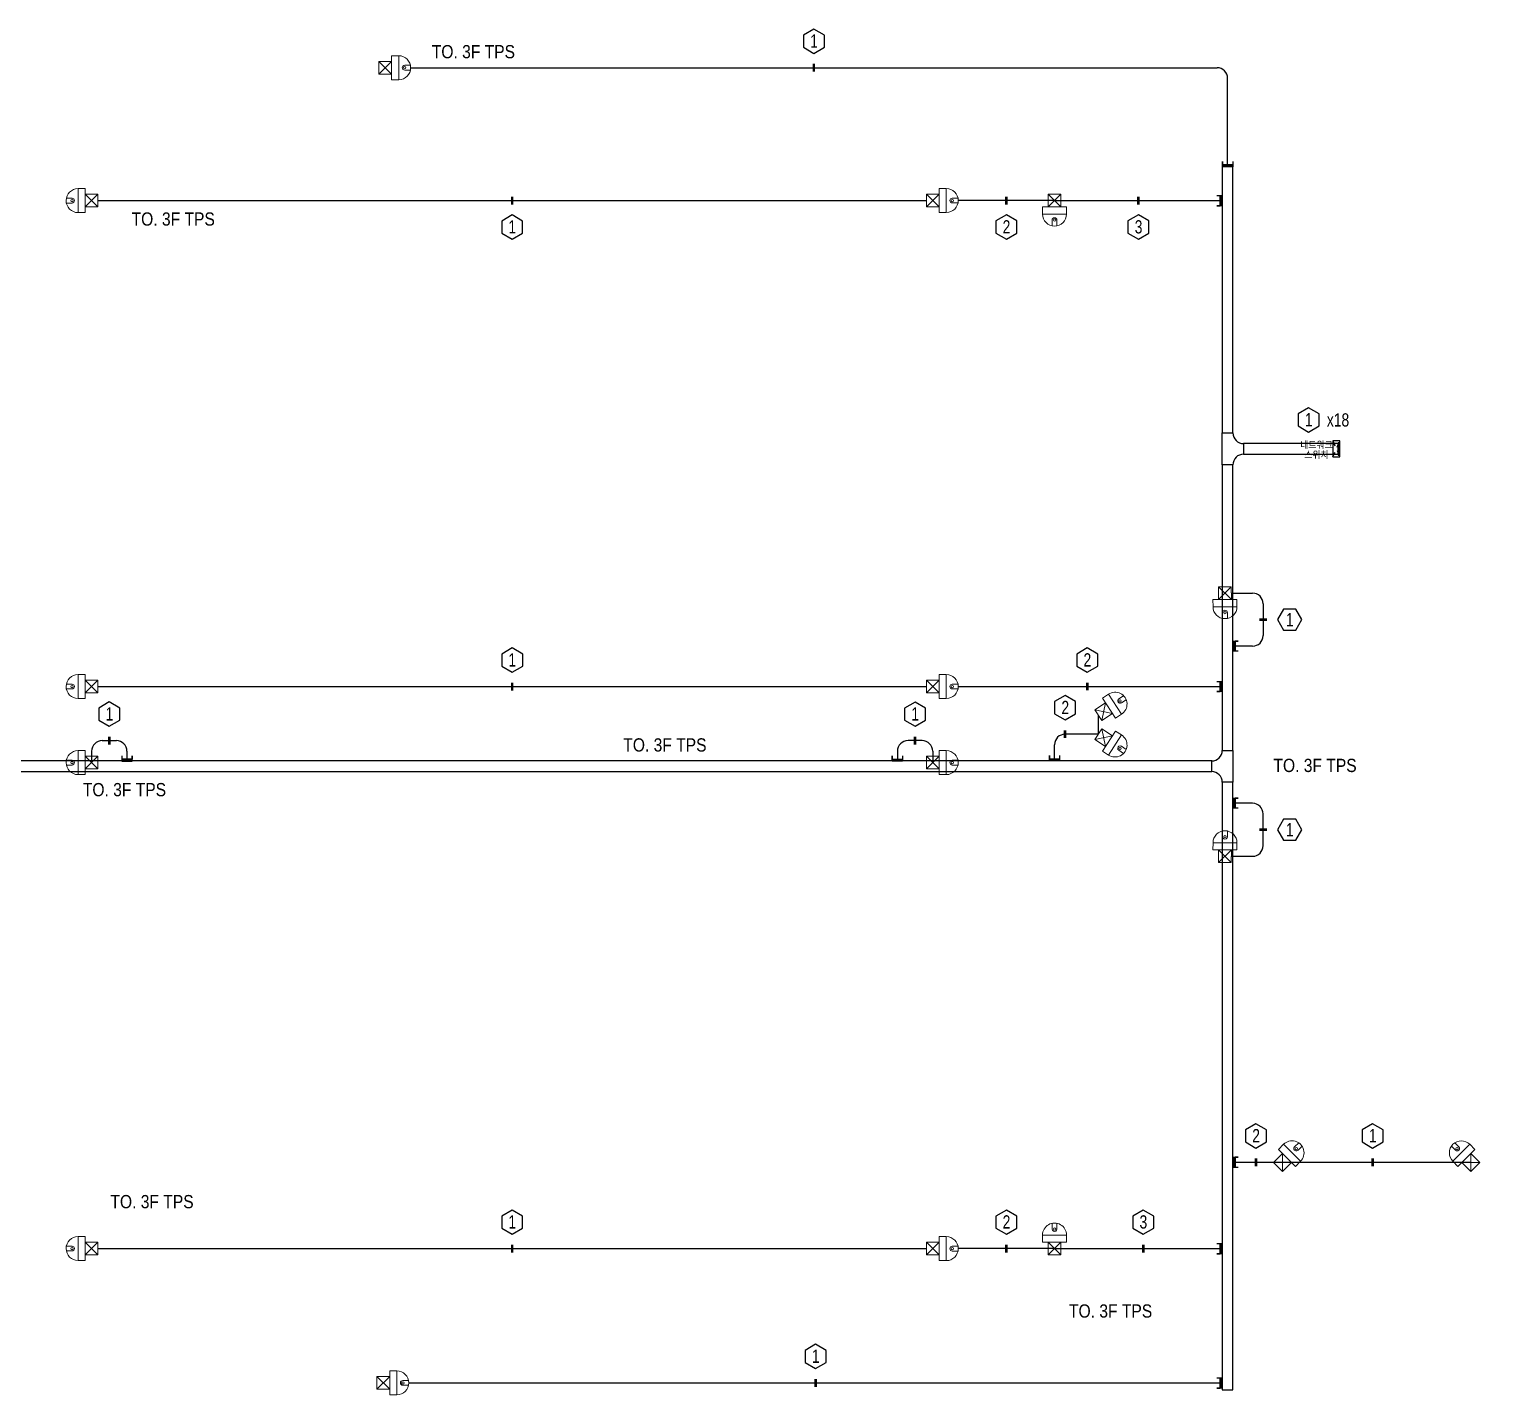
# Model space of a CAD drawing. Header units: millimetres. Extents: x 89860 to 502050, y -351975 to 882300.
# Drawn here: x 310103 to 351277, y 212486 to 251126 of the extents above; entities that cross this region are included whole.
import ezdxf
from ezdxf.enums import TextEntityAlignment as Align

# ---------------------------------------------------------------- set-up
doc = ezdxf.new("R2010")
doc.units = ezdxf.units.MM
doc.header["$LTSCALE"] = 150
doc.linetypes.add('D1', pattern=[3, 1, -1, 1])
doc.layers.get('0').update_dxf_attribs({"lineweight": 0})
doc.layers.add('-----16 CCTV', color=3, linetype='Continuous', lineweight=0)
for name, color, linetype in [('-----17 CCTV Cable', 4, 'Continuous'), ('-----27 Communication Cable Tray', 2, 'Continuous'), ('-----29 Indicator', 1, 'Continuous'), ('-----30 Text', 2, 'Continuous')]:
    doc.layers.add(name, color=color, linetype=linetype)
doc.styles.add('ELEC', font='')
doc.styles.get('ELEC').set_extended_font_data('Dotum')

# ---------------------------------------------------------------- blocks, each defined once
blk = doc.blocks.new('Dome Camera')
at = {"layer": '-----16 CCTV', "linetype": 'Continuous'}
for p, q in [((-180, 180), (180, -180)), ((180, 180), (-180, -180)), ((339, -180), (-339, -180)), ((-339, -180), (-339, -383)), ((-339, -383), (339, -383)), ((339, -383), (339, -180))]:
    blk.add_line(p, q, dxfattribs=at)
at = {"layer": '-----16 CCTV', "linetype": 'Continuous', "lineweight": 0}
for p, q in [((-339, -180), (339, -180)), ((-339, -383), (-339, -180)), ((339, -180), (339, -383)), ((-68, -553), (-68, -715)), ((68, -553), (68, -715))]:
    blk.add_line(p, q, dxfattribs=at)
at = {"layer": '-----16 CCTV', "linetype": 'Continuous'}
blk.add_lwpolyline([(180, 180), (-180, 180), (-180, -180), (180, -180)], close=True, dxfattribs=at)
blk.add_lwpolyline([(-68, -715), (-68, -553, -1), (68, -553), (68, -715)], format="xyb", dxfattribs=at)
at = {"layer": '-----16 CCTV', "linetype": 'Continuous', "lineweight": 0}
blk.add_circle((0, -553), 33.9, dxfattribs=at)
blk.add_circle((0, -553), 33.9, dxfattribs=at)
blk.add_arc((0, -383), 339, 180, 0, dxfattribs=at)
at = {"layer": '-----16 CCTV', "linetype": 'Continuous'}
blk.add_arc((0, -383), 339, 180, 0, dxfattribs=at)
blk = doc.blocks.new('O08')
blk.add_hatch(color=256).paths.add_polyline_path([(120, 51), (-120, 51), (-120, 0), (120, 0)])
blk.add_lwpolyline([(120, 127.5), (120, 0), (-120, 0), (-120, 127.5), (-120, 51), (120, 51)])

msp = doc.modelspace()

# ---------------------------------------------------------------- linework, layer by layer
at = {"layer": '-----16 CCTV', "color": 3, "const_width": 0.198}
msp.add_lwpolyline([(347200, 239626), (347200, 238824), (345878, 238824), (345878, 239626)], close=True, dxfattribs=at)
at = {"layer": '-----17 CCTV Cable'}
for p, q in [((320903, 250034), (343724, 250034)), ((344024, 247230, 0), (344024, 249734)), ((312052, 246274), (335498, 246274)), ((339125, 246275), (336400, 246275)), ((339125, 246275), (343874, 246275, 0)), ((344129, 235169), (344729, 235169)), ((345029, 234869), (345029, 233969)), ((344729, 233669), (344174, 233669, 0)), ((312052, 232525), (335498, 232526)), ((336400, 232526), (343874, 232526, 0)), ((340366, 231179), (340366, 231721)), ((312172, 230997), (312572, 230997)), ((335378, 230996), (334978, 230996)), ((340366, 231179), (339425, 231179)), ((311872, 230697), (311872, 230375)), ((312872, 230697), (312872, 230413)), ((334678, 230696), (334678, 230412)), ((335678, 230696), (335678, 230374)), ((339125, 230421, 0), (339125, 230879)), ((344729, 229225), (344174, 229225, 0)), ((345029, 228025), (345029, 228925)), ((344129, 227725), (344729, 227725)), ((350911, 219065), (344174, 219065, 0)), ((312052, 216626), (335498, 216624)), ((339125, 216625), (336400, 216624)), ((339125, 216625), (343874, 216625, 0)), ((320850, 212825), (343874, 212825, 0))]:
    msp.add_line(p, q, dxfattribs=at)
for centre, start, end in [((343724, 249734, 0), 0, 90), ((344729, 234869), 0, 90), ((344729, 233969, 0), 270, 0), ((312172, 230697), 90, 180), ((312572, 230697), 0, 90), ((334978, 230696), 90, 180), ((335378, 230696), 0, 90), ((339425, 230879, 0), 90, 180), ((344729, 228925, 0), 0, 90), ((344729, 228025), 270, 0)]:
    msp.add_arc(centre, 300, start, end, dxfattribs=at)
at = {"layer": '-----27 Communication Cable Tray', "elevation": 0}
for points in [[(343874, 247230), (343874, 239700), (344174, 239700), (344174, 247230)], [(347200, 239400), (344474, 239400), (344474, 239100), (347200, 239100)], [(344174, 230721), (344174, 238800), (343874, 238800), (343874, 230721)], [(275741, 230121), (343574, 230121), (343574, 230421), (275741, 230421)], [(344174, 212631), (344174, 229821), (343874, 229821), (343874, 212631)]]:
    msp.add_lwpolyline(points, close=True, dxfattribs=at)
for points in [[(344174, 238800), (343874, 238800), (343874, 238800), (343874, 239700), (344174, 239700, 0.414214), (344474, 239400), (344474, 239100), (344474, 239100, 0.414214)], [(343874, 230721), (344174, 230721), (344174, 230721), (344174, 229821), (343874, 229821, 0.414214), (343574, 230121), (343574, 230421), (343574, 230421, 0.414214)]]:
    msp.add_lwpolyline(points, format="xyb", close=True, dxfattribs=at)
at = {"layer": '-----27 Communication Cable Tray', "color": 1}
msp.add_lwpolyline([(347000, 239025), (347200, 239025), (347200, 239475), (347000, 239475), (347000, 239025)], dxfattribs=at)
at = {"layer": '-----27 Communication Cable Tray', "color": 1, "linetype": 'D1'}
for points in [[(347000, 239025), (347200, 239475)], [(347000, 239475), (347200, 239025)]]:
    msp.add_lwpolyline(points, dxfattribs=at)
at = {"layer": '-----27 Communication Cable Tray'}
for points in [[(347050, 239150), (347050, 239100), (347150, 239100), (347150, 239400), (347050, 239400), (347050, 239350)], [(347150, 239075), (347200, 239075), (347200, 239425), (347150, 239425), (347150, 239075)]]:
    msp.add_lwpolyline(points, dxfattribs=at)
at = {"layer": '-----29 Indicator'}
for points in [[(332016, 250955), (332016, 250611), (332313, 250439), (332611, 250611), (332611, 250955), (332313, 251126), (332016, 250955)], [(324072, 245354), (324072, 245697), (323775, 245869), (323478, 245697), (323478, 245354), (323775, 245182), (324072, 245354)], [(338060, 245355), (338060, 245698), (337763, 245870), (337465, 245698), (337465, 245355), (337763, 245183), (338060, 245355)], [(346613, 239898), (346613, 240241), (346315, 240413), (346018, 240241), (346018, 239898), (346315, 239726), (346613, 239898)], [(345950, 234716), (345607, 234716), (345435, 234419), (345607, 234122), (345950, 234122), (346122, 234419), (345950, 234716)], [(323478, 233446), (323478, 233102), (323775, 232931), (324073, 233102), (324073, 233446), (323775, 233618), (323478, 233446)], [(312075, 231918), (312075, 231575), (312372, 231403), (312670, 231575), (312670, 231918), (312372, 232090), (312075, 231918)], [(334881, 231917), (334881, 231574), (335178, 231402), (335476, 231574), (335476, 231917), (335178, 232089), (334881, 231917)], [(345950, 228772), (345607, 228772), (345435, 228475), (345607, 228177), (345950, 228177), (346122, 228475), (345950, 228772)], [(323478, 217546), (323478, 217202), (323775, 217030), (324072, 217202), (324072, 217546), (323775, 217717), (323478, 217546)], [(337465, 217545), (337465, 217202), (337763, 217030), (338060, 217202), (338060, 217545), (337763, 217717), (337465, 217545)]]:
    msp.add_lwpolyline(points, close=True, dxfattribs=at)
for points in [[(332313, 249923, 74.1, 74.1, 0), (332313, 250145, 0, 0, 0), (332313, 250439, 0, 0, 0)], [(323775, 246386, 74.1, 74.1, 0), (323775, 246163, 0, 0, 0), (323775, 245869, 0, 0, 0)], [(337763, 246386, 74.1, 74.1, 0), (337763, 246164, 0, 0, 0), (337763, 245870, 0, 0, 0)], [(344918, 234419, 74.1, 74.1, 0), (345141, 234419, 0, 0, 0), (345435, 234419, 0, 0, 0)], [(323775, 232414, 74.1, 74.1, 0), (323775, 232636, 0, 0, 0), (323775, 232931, 0, 0, 0)], [(312372, 230886, 74.1, 74.1, 0), (312372, 231109, 0, 0, 0), (312372, 231403, 0, 0, 0)], [(335178, 230885, 74.1, 74.1, 0), (335178, 231108, 0, 0, 0), (335178, 231402, 0, 0, 0)], [(344918, 228475, 74.1, 74.1, 0), (345141, 228475, 0, 0, 0), (345435, 228475, 0, 0, 0)], [(323775, 216514, 74.1, 74.1, 0), (323775, 216736, 0, 0, 0), (323775, 217030, 0, 0, 0)], [(337763, 216514, 74.1, 74.1, 0), (337763, 216736, 0, 0, 0), (337763, 217030, 0, 0, 0)]]:
    msp.add_lwpolyline(points, format="xyseb", dxfattribs=at)
at = {"layer": '-----29 Indicator', "elevation": 0}
for points in [[(341500, 246386, 74.1, 74.1, 0), (341500, 246164, 0, 0, 0), (341500, 245870, 0, 0, 0)], [(340050, 232415, 74.1, 74.1, 0), (340050, 232637, 0, 0, 0), (340050, 232931, 0, 0, 0)], [(339425, 231068, 74.1, 74.1, 0), (339425, 231290, 0, 0, 0), (339425, 231585, 0, 0, 0)], [(344826, 218954, 74.1, 74.1, 0), (344826, 219176, 0, 0, 0), (344826, 219470, 0, 0, 0)], [(348126, 218954, 74.1, 74.1, 0), (348126, 219176, 0, 0, 0), (348126, 219470, 0, 0, 0)], [(341636, 216514, 74.1, 74.1, 0), (341636, 216736, 0, 0, 0), (341636, 217030, 0, 0, 0)], [(332362, 212714, 74.1, 74.1, 0), (332362, 212936, 0, 0, 0), (332362, 213230, 0, 0, 0)]]:
    msp.add_lwpolyline(points, format="xyseb", dxfattribs=at)
for points in [[(341797, 245354), (341797, 245698), (341500, 245870), (341202, 245698), (341202, 245354), (341500, 245183), (341797, 245354)], [(339753, 233446), (339753, 233103), (340050, 232931), (340347, 233103), (340347, 233446), (340050, 233618), (339753, 233446)], [(339128, 232100), (339128, 231756), (339425, 231585), (339722, 231756), (339722, 232100), (339425, 232272), (339128, 232100)], [(344529, 219986), (344529, 219642), (344826, 219470), (345124, 219642), (345124, 219986), (344826, 220157), (344529, 219986)], [(347829, 219986), (347829, 219642), (348126, 219470), (348424, 219642), (348424, 219986), (348126, 220157), (347829, 219986)], [(341339, 217546), (341339, 217202), (341636, 217030), (341934, 217202), (341934, 217546), (341636, 217717), (341339, 217546)], [(332065, 213746), (332065, 213402), (332362, 213230), (332659, 213402), (332659, 213746), (332362, 213917), (332065, 213746)]]:
    msp.add_lwpolyline(points, close=True, dxfattribs=at)

# ---------------------------------------------------------------- block references
at = {"layer": '-----16 CCTV', "xscale": -1}
for p, rotation in [((320180, 250034), 90), ((335678, 246276), 90), ((339125, 246275), 0.04049193611482594), ((343949, 235169), 0.04049193611482594), ((335678, 232526), 90), ((340517, 231819), 123.0581656365642), ((311872, 230375), 270.0404919361149), ((350911, 219065), 225.0404919361149), ((311872, 216626), 270.0404919361149), ((320128, 212825), 90)]:
    msp.add_blockref('Dome Camera', p, dxfattribs=dict(at, rotation=rotation))
at = {"layer": '-----16 CCTV'}
for p, rotation in [((311872, 246274), 269.9595080638851), ((311872, 232525), 269.9595080638851), ((340517, 231081), 56.94183436343575), ((335678, 230374), 90.00000000000001), ((343949, 227725), 179.9595080638851), ((345577, 219065), 134.9595080638851), ((339125, 216625), 179.9595080638852), ((335678, 216624), 90.00000000000001)]:
    msp.add_blockref('Dome Camera', p, dxfattribs=dict(at, rotation=rotation))
at = {"layer": '-----17 CCTV Cable', "yscale": 1.199999999953434, "zscale": 1.199999999953434}
for p, xscale in [((344024, 247230, 0), 1.199999999953434), ((312872, 230413), -1.199999999953434), ((334678, 230412), 1.199999999953434), ((339125, 230421, 0), 1.199999999953434)]:
    msp.add_blockref('O08', p, dxfattribs=dict(at, xscale=xscale))
at = {"layer": '-----17 CCTV Cable', "xscale": 1.199999999953434, "yscale": 1.199999999953434, "zscale": 1.199999999953434}
for p, rotation in [((343874, 246275, 0), 89.99999999999999), ((344174, 233669, 0), 270), ((343874, 232526, 0), 89.99999999999999), ((344174, 229225, 0), 270), ((344174, 219065, 0), 270), ((343874, 216625, 0), 89.99999999999999), ((343874, 212825, 0), 89.99999999999999)]:
    msp.add_blockref('O08', p, dxfattribs=dict(at, rotation=rotation))

# ---------------------------------------------------------------- texts
at = {"layer": '-----16 CCTV', "color": 3, "style": 'ELEC', "width": 0.9}
for s, p in [('네트워크', (346539, 239365)), ('스위치', (346539, 239085))]:
    msp.add_text(s, height=197.6, dxfattribs=at).set_placement(p, align=Align.MIDDLE_CENTER)
at = {"layer": '-----30 Text', "transparency": 33554687, "style": 'ELEC', "width": 0.8}
for s, p in [('1', (332317, 250789)), ('1', (323779, 245532)), ('2', (337766, 245532)), ('3', (341504, 245532, 0)), ('1', (346319, 240075)), ('x18', (347149, 240069)), ('1', (345782, 234419)), ('1', (323779, 233280)), ('2', (340054, 233281, 0)), ('1', (312376, 231752)), ('1', (335182, 231751)), ('2', (339429, 231934)), ('1', (345782, 228475)), ('2', (344830, 219820, 0)), ('1', (348130, 219820)), ('1', (323779, 217380)), ('2', (337766, 217380)), ('3', (341640, 217380, 0)), ('1', (332366, 213580, 0))]:
    msp.add_text(s, height=375, dxfattribs=at).set_placement(p, align=Align.MIDDLE_CENTER)
at = {"layer": '-----30 Text', "style": 'ELEC', "width": 0.9}
for p in [(322678, 250488), (314182, 245754), (328098, 230875, 0), (346498, 230295, 0), (312802, 229610, 0), (313582, 217954), (340712, 214860, 0)]:
    msp.add_text('TO. 3F TPS', height=375, dxfattribs=at).set_placement(p, align=Align.MIDDLE)

doc.saveas('drawing.dxf')
